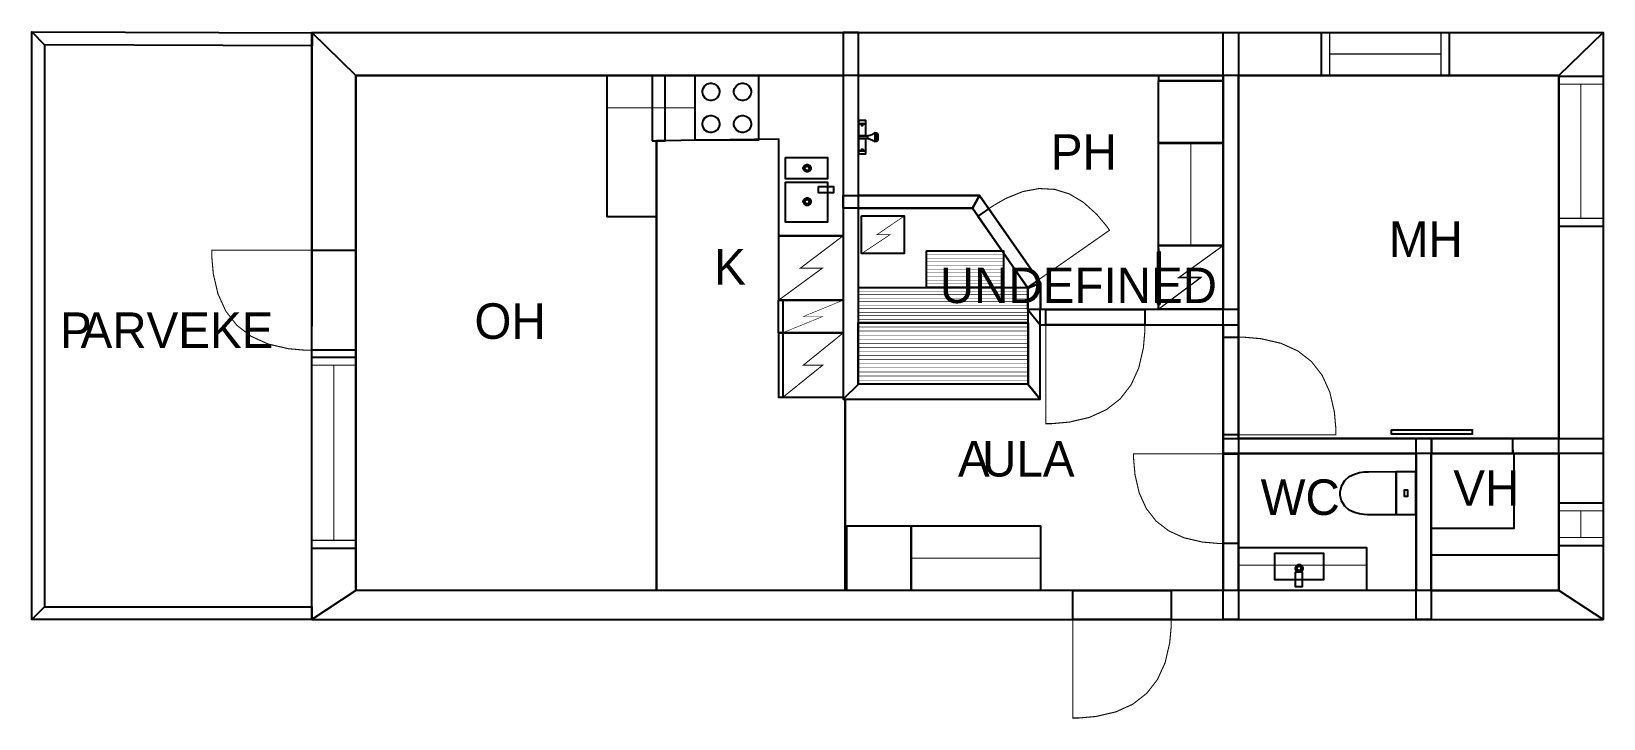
# Model space of a CAD drawing. Extents: x 0.2 to 15.5, y 0 to 6.7.
import ezdxf

# ---------------------------------------------------------------- set-up
doc = ezdxf.new("R2010")
doc.units = 0
doc.layers.get('0').update_dxf_attribs({"linetype": 'CONTINUOUS'})

msp = doc.modelspace()

# ---------------------------------------------------------------- linework, layer by layer
at = {"color": 0}
for points, const_width in [([(0.247613, 6.65636), (2.96115, 6.64426), (2.96061, 6.51926), (0.372613, 6.53082), (0.247613, 6.65636)], 0.002083), ([(0.247613, 0.966146), (0.247613, 6.65636), (0.372613, 6.53082), (0.372613, 1.09115), (0.247613, 0.966146)], 0.002083), ([(15.0268, 6.23232), (3.38363, 6.23232), (2.95925, 6.64899), (15.4539, 6.64899), (15.0268, 6.23232)], 0.002083), ([(3.38363, 6.23232), (3.38363, 1.2474), (2.95925, 0.966146), (2.95925, 6.64899), (3.38363, 6.23232)], 0.002083), ([(8.10157, 6.64899), (8.10157, 3.09825), (8.2474, 3.24408), (8.2474, 6.64899), (8.10157, 6.64899)], 0.002083), ([(11.7791, 6.64899), (11.9249, 6.64899), (11.9249, 0.966146), (11.7791, 0.966146), (11.7791, 6.64899)], 0.002083), ([(12.7305, 6.64899), (13.9639, 6.64899), (13.9639, 6.23232), (12.7305, 6.23232), (12.7305, 6.64899)], 0.010417), ([(12.7305, 6.64899), (13.9639, 6.64899), (13.9639, 6.23232), (12.7305, 6.23232), (12.7305, 6.64899)], 0.010417), ([(15.0268, 1.2474), (15.0268, 6.23232), (15.4539, 6.64899), (15.4539, 0.966146), (15.0268, 1.2474)], 0.002083), ([(2.96061, 6.51926), (0.372613, 6.53082), (0.372613, 1.09115), (2.95925, 1.09115), (2.96061, 6.51926)], 0.002083), ([(7.47651, 4.68186), (7.47651, 5.616), (6.29378, 5.6014), (6.29378, 4.86404), (5.81629, 4.86404), (5.81629, 6.23226), (8.10151, 6.23226), (8.10151, 4.68186), (7.47651, 4.68186)], 0.010417), ([(5.81629, 6.23096), (6.66629, 6.23096), (6.66629, 5.91846), (5.81629, 5.91846), (5.81629, 6.23096)], 0.010417), ([(6.66694, 6.23188), (7.28039, 6.23188), (7.28039, 5.60742), (6.66694, 5.60742), (6.66694, 6.23188)], 0.010417), ([(6.9044, 6.07471), (6.9044, 6.06663), (6.89785, 6.04232), (6.87999, 6.01579), (6.85346, 5.99794), (6.82915, 5.99138), (6.82107, 5.99138), (6.81293, 5.99138), (6.78863, 5.99794), (6.76215, 6.01579), (6.74425, 6.04232), (6.73774, 6.06663), (6.73774, 6.07471), (6.73774, 6.08285), (6.74425, 6.10721), (6.76215, 6.13368), (6.78863, 6.15153), (6.81293, 6.15804), (6.82107, 6.15804), (6.82915, 6.15804), (6.85346, 6.15153), (6.87999, 6.13368), (6.89785, 6.10721), (6.9044, 6.08285), (6.9044, 6.07471)], 0.010417), ([(7.21061, 6.07471), (7.21061, 6.06663), (7.20404, 6.04232), (7.18619, 6.01579), (7.15967, 5.99794), (7.13536, 5.99138), (7.12728, 5.99138), (7.11914, 5.99138), (7.09483, 5.99794), (7.06836, 6.01579), (7.05046, 6.04232), (7.04394, 6.06663), (7.04394, 6.07471), (7.04394, 6.08285), (7.05046, 6.10721), (7.06836, 6.13368), (7.09483, 6.15153), (7.11914, 6.15804), (7.12728, 6.15804), (7.13536, 6.15804), (7.15967, 6.15153), (7.18619, 6.13368), (7.20404, 6.10721), (7.21061, 6.08285), (7.21061, 6.07471)], 0.010417), ([(11.1532, 6.18078), (11.1532, 5.57921), (11.7782, 5.57921), (11.7782, 6.18078), (11.1532, 6.18078)], 0.010417), ([(11.154, 6.23232), (11.154, 6.18078), (11.779, 6.18078), (11.779, 6.23232), (11.154, 6.23232)], 0.005154), ([(15.0268, 6.22613), (15.4539, 6.22613), (15.4539, 4.77197), (15.0268, 4.77197), (15.0268, 6.22613)], 0.010417), ([(15.0268, 6.22613), (15.4539, 6.22613), (15.4539, 4.77197), (15.0268, 4.77197), (15.0268, 6.22613)], 0.010417), ([(6.9044, 5.76318), (6.9044, 5.7551), (6.89785, 5.73079), (6.87999, 5.70426), (6.85346, 5.68642), (6.82915, 5.67985), (6.82107, 5.67985), (6.81293, 5.67985), (6.78863, 5.68642), (6.76215, 5.70426), (6.74425, 5.73079), (6.73774, 5.7551), (6.73774, 5.76318), (6.73774, 5.77132), (6.74425, 5.79568), (6.76215, 5.82215), (6.78863, 5.84), (6.81293, 5.84651), (6.82107, 5.84651), (6.82915, 5.84651), (6.85346, 5.84), (6.87999, 5.82215), (6.89785, 5.79568), (6.9044, 5.77132), (6.9044, 5.76318)], 0.010417), ([(7.21061, 5.76318), (7.21061, 5.7551), (7.20404, 5.73079), (7.18619, 5.70426), (7.15967, 5.68642), (7.13536, 5.67985), (7.12728, 5.67985), (7.11914, 5.67985), (7.09483, 5.68642), (7.06836, 5.70426), (7.05046, 5.73079), (7.04394, 5.7551), (7.04394, 5.76318), (7.04394, 5.77132), (7.05046, 5.79568), (7.06836, 5.82215), (7.09483, 5.84), (7.11914, 5.84651), (7.12728, 5.84651), (7.13536, 5.84651), (7.15967, 5.84), (7.18619, 5.82215), (7.20404, 5.79568), (7.21061, 5.77132), (7.21061, 5.76318)], 0.010417), ([(8.25256, 5.80029), (8.25256, 5.76486), (8.31608, 5.76486), (8.31608, 5.80029), (8.25256, 5.80029)], 0.010417), ([(8.25256, 5.7659), (8.25256, 5.64925), (8.31608, 5.64925), (8.31608, 5.7659), (8.25256, 5.7659)], 0.010417), ([(8.25256, 5.62115), (8.25256, 5.64925), (8.33589, 5.64925), (8.33589, 5.64225), (8.33589, 5.62646), (8.33589, 5.62115), (8.31506, 5.62115), (8.26818, 5.62115), (8.25256, 5.62115)], 0.010417), ([(8.28483, 5.76486), (8.28358, 5.76167), (8.27974, 5.75201), (8.2786, 5.74924), (8.2786, 5.74924), (8.28, 5.74924), (8.28429, 5.74924), (8.28857, 5.74924), (8.29004, 5.74924), (8.29004, 5.74924), (8.28939, 5.75163), (8.28597, 5.76161), (8.28483, 5.76486)], 0.010417), ([(8.25256, 5.62115), (8.25256, 5.50444), (8.31608, 5.50444), (8.31608, 5.62115), (8.25256, 5.62115)], 0.010417), ([(8.25256, 5.50444), (8.25256, 5.47114), (8.31608, 5.47114), (8.31608, 5.50444), (8.25256, 5.50444)], 0.010417), ([(8.28483, 5.50444), (8.28358, 5.50771), (8.27974, 5.51736), (8.2786, 5.52007), (8.2786, 5.52007), (8.28, 5.52007), (8.28429, 5.52007), (8.28857, 5.52007), (8.29004, 5.52007), (8.29004, 5.52007), (8.28939, 5.51774), (8.28597, 5.50776), (8.28483, 5.50444)], 0.010417), ([(11.1527, 5.57736), (11.1527, 4.58632), (11.7777, 4.58632), (11.7777, 5.57736), (11.1527, 5.57736)], 0.010417), ([(11.4652, 5.57736), (11.4652, 4.58632), (11.7777, 4.58632), (11.7777, 5.57736), (11.4652, 5.57736)], 0.010417), ([(7.54389, 5.43918), (7.54389, 5.23085), (7.94933, 5.23085), (7.94933, 5.43918), (7.54389, 5.43918)], 0.010417), ([(7.75142, 5.29856), (7.74496, 5.29856), (7.72558, 5.30925), (7.71496, 5.32861), (7.71496, 5.33501), (7.71496, 5.34147), (7.72558, 5.36083), (7.74496, 5.37147), (7.75142, 5.37147), (7.75782, 5.37147), (7.77718, 5.36083), (7.78787, 5.34147), (7.78787, 5.33501), (7.78787, 5.32861), (7.77718, 5.30925), (7.75782, 5.29856), (7.75142, 5.29856)], 0.008333), ([(7.75142, 5.31418), (7.74772, 5.31418), (7.73665, 5.32032), (7.73058, 5.33138), (7.73058, 5.33501), (7.73058, 5.33871), (7.73665, 5.34978), (7.74772, 5.35585), (7.75142, 5.35585), (7.75504, 5.35585), (7.76611, 5.34978), (7.77225, 5.33871), (7.77225, 5.33501), (7.77225, 5.33138), (7.76611, 5.32032), (7.75504, 5.31418), (7.75142, 5.31418)], 0.008333), ([(7.54297, 5.1996), (7.54297, 4.81418), (7.94824, 4.81418), (7.94824, 5.1996), (7.54297, 5.1996)], 0.010417), ([(7.75142, 4.97564), (7.74496, 4.97564), (7.72558, 4.98633), (7.71496, 5.00569), (7.71496, 5.0121), (7.71496, 5.01856), (7.72558, 5.03792), (7.74496, 5.04856), (7.75142, 5.04856), (7.75782, 5.04856), (7.77718, 5.03792), (7.78787, 5.01856), (7.78787, 5.0121), (7.78787, 5.00569), (7.77718, 4.98633), (7.75782, 4.97564), (7.75142, 4.97564)], 0.008333), ([(7.75142, 4.99126), (7.74772, 4.99126), (7.73665, 4.9974), (7.73058, 5.00846), (7.73058, 5.0121), (7.73058, 5.01579), (7.73665, 5.02686), (7.74772, 5.03293), (7.75142, 5.03293), (7.75504, 5.03293), (7.76611, 5.02686), (7.77225, 5.01579), (7.77225, 5.0121), (7.77225, 5.00846), (7.76611, 4.9974), (7.75504, 4.99126), (7.75142, 4.99126)], 0.008333), ([(7.86117, 5.15793), (7.86117, 5.09543), (8.007, 5.09543), (8.007, 5.15793), (7.86117, 5.15793)], 0.010417), ([(9.35064, 4.947), (8.10157, 4.947), (8.10157, 5.072), (9.41883, 5.072), (9.35064, 4.947)], 0.002083), ([(9.88917, 4.17529), (9.35064, 4.947), (9.41883, 5.072), (10.0086, 4.22689), (9.88917, 4.17529)], 0.002083), ([(9.5095, 4.94228), (9.54981, 4.97043), (9.67822, 5.04417), (9.8405, 5.10949), (9.99631, 5.13829), (10.1456, 5.13058), (10.2884, 5.08637), (10.4247, 5.00558), (10.5545, 4.88829), (10.6497, 4.77485), (10.6779, 4.73449), (9.98981, 4.25407), (9.5095, 4.94228)], 0.010417), ([(8.27794, 4.87278), (8.69239, 4.87278), (8.69239, 4.50819), (8.27794, 4.50819), (8.27794, 4.87278)], 0.006907), ([(9.88519, 4.18104), (9.40489, 4.86925), (9.5095, 4.94228), (9.98981, 4.25396), (9.88519, 4.18104)], 0.010417), ([(9.88519, 4.18104), (9.40489, 4.86925), (9.5095, 4.94228), (9.98981, 4.25396), (9.88519, 4.18104)], 0.010417), ([(7.47651, 4.68186), (7.47651, 4.05686), (8.10151, 4.05686), (8.10151, 4.68186), (7.47651, 4.68186)], 0.010417), ([(11.1522, 4.58632), (11.1522, 3.97136), (11.7772, 3.97136), (11.7772, 4.58632), (11.1522, 4.58632)], 0.010249), ([(11.1522, 4.58632), (11.1522, 3.97136), (11.7772, 3.97136), (11.7772, 4.58632), (11.1522, 4.58632)], 0.010249), ([(2.95925, 3.57281), (2.9024, 3.57281), (2.73199, 3.588), (2.535, 3.63346), (2.36833, 3.70921), (2.23199, 3.81526), (2.12592, 3.95161), (2.05018, 4.11828), (2.00472, 4.31526), (1.98958, 4.48568), (1.98958, 4.54249), (2.95925, 4.54249), (2.95925, 3.57281)], 0.010417), ([(2.95925, 4.54249), (3.38363, 4.54249), (3.38363, 3.57281), (2.95925, 3.57281), (2.95925, 4.54249)], 0.010417), ([(2.95925, 4.54249), (3.38363, 4.54249), (3.38363, 3.57281), (2.95925, 3.57281), (2.95925, 4.54249)], 0.010417), ([(8.90847, 4.53575), (9.65056, 4.53575), (9.65056, 4.17985), (8.90847, 4.17985), (8.90847, 4.53575)], 0.010417), ([(11.147, 4.52686), (11.147, 4.02056), (11.1647, 4.02056), (11.1647, 4.52686), (11.147, 4.52686)], 0.010249), ([(8.24735, 4.17904), (9.88906, 4.17904), (9.88906, 3.83903), (8.24735, 3.83903), (8.24735, 4.17904)], 0.010417), ([(9.88917, 3.96625), (9.88917, 4.17529), (10.0086, 4.22689), (10.0086, 3.96625), (9.88917, 3.96625)], 0.002083), ([(7.47521, 4.05686), (7.47521, 3.74149), (8.10021, 3.74149), (8.10021, 4.05686), (7.47521, 4.05686)], 0.005256), ([(7.47521, 4.05686), (7.47521, 3.74149), (7.51688, 3.74149), (7.51688, 4.05686), (7.47521, 4.05686)], 0.005256), ([(10.0072, 3.82042), (11.9249, 3.82042), (11.9249, 3.96625), (9.88917, 3.96625), (10.0072, 3.82042)], 0.002083), ([(10.0072, 3.09825), (10.0072, 3.96625), (9.88917, 3.96625), (9.88917, 3.24408), (10.0072, 3.09825)], 0.002083), ([(10.0628, 3.96625), (11.0207, 3.96625), (11.0207, 3.82042), (10.0628, 3.82042), (10.0628, 3.96625)], 0.010417), ([(10.0628, 3.96625), (11.0207, 3.96625), (11.0207, 3.82042), (10.0628, 3.82042), (10.0628, 3.96625)], 0.010417), ([(8.24636, 3.83822), (9.88921, 3.83822), (9.88921, 3.24403), (8.24636, 3.24403), (8.24636, 3.83822)], 0.010417), ([(11.0207, 3.82042), (11.0207, 3.76432), (11.0058, 3.59592), (10.9608, 3.40136), (10.886, 3.23671), (10.7813, 3.102), (10.6465, 2.99724), (10.4819, 2.92242), (10.2873, 2.8775), (10.1189, 2.86253), (10.0628, 2.86253), (10.0628, 3.82042), (11.0207, 3.82042)], 0.010417), ([(7.47651, 3.74149), (7.47651, 3.11649), (8.10151, 3.11649), (8.10151, 3.74149), (7.47651, 3.74149)], 0.010417), ([(7.47651, 3.74149), (7.47651, 3.11649), (7.51818, 3.11649), (7.51818, 3.74149), (7.47651, 3.74149)], 0.010417), ([(11.7791, 3.69928), (11.9249, 3.69928), (11.9249, 2.75543), (11.7791, 2.75543), (11.7791, 3.69928)], 0.010417), ([(11.7791, 3.69928), (11.9249, 3.69928), (11.9249, 2.75543), (11.7791, 2.75543), (11.7791, 3.69928)], 0.010417), ([(11.9249, 3.69928), (11.9802, 3.69928), (12.1461, 3.68457), (12.3378, 3.64031), (12.5001, 3.56657), (12.6328, 3.46332), (12.736, 3.33062), (12.8097, 3.1684), (12.854, 2.97667), (12.8688, 2.81076), (12.8688, 2.75543), (11.9249, 2.75543), (11.9249, 3.69928)], 0.010417), ([(2.95925, 3.50711), (3.38363, 3.50711), (3.38363, 1.65543), (2.95925, 1.65543), (2.95925, 3.50711)], 0.010417), ([(2.95925, 3.50711), (3.38363, 3.50711), (3.38363, 1.65543), (2.95925, 1.65543), (2.95925, 3.50711)], 0.010417), ([(8.10157, 3.09825), (10.0072, 3.09825), (9.88917, 3.24408), (8.2474, 3.24408), (8.10157, 3.09825)], 0.002083), ([(13.4084, 2.80231), (14.189, 2.80231), (14.189, 2.76064), (13.4084, 2.76064), (13.4084, 2.80231)], 0.010417), ([(11.7791, 2.71897), (15.4539, 2.71897), (15.4539, 2.57314), (11.7791, 2.57314), (11.7791, 2.71897)], 0.002083), ([(13.6458, 2.71897), (13.7917, 2.71897), (13.7917, 0.966146), (13.6458, 0.966146), (13.6458, 2.71897)], 0.002083), ([(14.5903, 2.57314), (14.5903, 1.84799), (13.7917, 1.84799), (13.7917, 1.24777), (15.0268, 1.2475), (15.0268, 2.57314), (14.5907, 2.56999), (14.5903, 2.57314)], 0.010417), ([(13.7987, 2.71897), (14.5792, 2.71897), (14.5792, 2.57314), (13.7987, 2.57314), (13.7987, 2.71897)], 0.010417), ([(11.7791, 1.70335), (11.7282, 1.70335), (11.5757, 1.7169), (11.3994, 1.7576), (11.2503, 1.82542), (11.1283, 1.92031), (11.0334, 2.04232), (10.9656, 2.19146), (10.9249, 2.36768), (10.9113, 2.52018), (10.9113, 2.57101), (11.7791, 2.57101), (11.7791, 1.70335)], 0.010417), ([(11.7791, 2.57101), (11.9249, 2.57101), (11.9249, 1.70335), (11.7791, 1.70335), (11.7791, 2.57101)], 0.010417), ([(11.7791, 2.57101), (11.9249, 2.57101), (11.9249, 1.70335), (11.7791, 1.70335), (11.7791, 2.57101)], 0.010417), ([(13.1851, 1.98161), (13.1851, 1.98161), (13.1733, 1.98156), (13.1423, 1.98318), (13.0985, 1.98931), (13.0483, 2.00271), (12.998, 2.02626), (12.9542, 2.06272), (12.9232, 2.1149), (12.9115, 2.16797), (12.9115, 2.1856), (12.9115, 2.20394), (12.9232, 2.25879), (12.9542, 2.31282), (12.998, 2.35064), (13.0483, 2.37511), (13.0985, 2.38911), (13.1423, 2.39551), (13.1733, 2.39725), (13.1851, 2.39714), (13.1851, 2.39714), (13.4534, 2.39817), (13.4534, 1.98161), (13.1851, 1.98161)], 0.010417), ([(13.4534, 2.39817), (13.4534, 1.98161), (13.6407, 1.98161), (13.6407, 2.39817), (13.4534, 2.39817)], 0.010417), ([(13.5313, 2.22299), (13.5313, 2.15674), (13.5628, 2.15674), (13.5628, 2.22299), (13.5313, 2.22299)], 0.010417), ([(15.0268, 2.097), (15.4539, 2.097), (15.4539, 1.68158), (15.0268, 1.68158), (15.0268, 2.097)], 0.010417), ([(15.0268, 2.097), (15.4539, 2.097), (15.4539, 1.68158), (15.0268, 1.68158), (15.0268, 2.097)], 0.010417), ([(8.13456, 1.87326), (8.75956, 1.87326), (8.75956, 1.24826), (8.13456, 1.24826), (8.13456, 1.87326)], 0.010417), ([(8.75956, 1.87326), (10.0096, 1.87326), (10.0096, 1.24826), (8.75956, 1.24826), (8.75956, 1.87326)], 0.010417), ([(11.9249, 1.66314), (13.1636, 1.66314), (13.1636, 1.24908), (11.9249, 1.24908), (11.9249, 1.66314)], 0.010417), ([(12.2788, 1.61057), (12.7477, 1.61057), (12.7477, 1.35075), (12.2788, 1.35075), (12.2788, 1.61057)], 0.010417), ([(11.9249, 1.49246), (13.1638, 1.49246), (13.1638, 1.24777), (11.9249, 1.24777), (11.9249, 1.49246)], 0.010417), ([(12.4768, 1.46213), (12.4768, 1.46858), (12.4874, 1.48796), (12.5068, 1.49858), (12.5132, 1.49858), (12.5196, 1.49858), (12.539, 1.48796), (12.5497, 1.46858), (12.5497, 1.46213), (12.5497, 1.45574), (12.539, 1.43636), (12.5196, 1.42567), (12.5132, 1.42567), (12.5068, 1.42567), (12.4874, 1.43636), (12.4768, 1.45574), (12.4768, 1.46213)], 0.008333), ([(12.4788, 1.42854), (12.5413, 1.42854), (12.5413, 1.28272), (12.4788, 1.28272), (12.4788, 1.42854)], 0.010417), ([(12.4924, 1.46213), (12.4924, 1.46582), (12.4985, 1.47689), (12.5096, 1.48296), (12.5132, 1.48296), (12.5169, 1.48296), (12.5279, 1.47689), (12.5341, 1.46582), (12.5341, 1.46213), (12.5341, 1.4585), (12.5279, 1.44743), (12.5169, 1.44129), (12.5132, 1.44129), (12.5096, 1.44129), (12.4985, 1.44743), (12.4924, 1.4585), (12.4924, 1.46213)], 0.008333), ([(2.95925, 0.966146), (15.4539, 0.966146), (15.0268, 1.2474), (3.38363, 1.2474), (2.95925, 0.966146)], 0.002083), ([(10.3231, 1.2474), (11.2759, 1.2474), (11.2759, 0.966146), (10.3231, 0.966146), (10.3231, 1.2474)], 0.010417), ([(10.3231, 1.2474), (11.2759, 1.2474), (11.2759, 0.966146), (10.3231, 0.966146), (10.3231, 1.2474)], 0.010417), ([(2.95925, 0.966146), (0.247613, 0.966146), (0.372613, 1.09115), (2.95925, 1.09115), (2.95925, 0.966146)], 0.002083), ([(11.2759, 0.966146), (11.2759, 0.910319), (11.261, 0.742839), (11.2164, 0.549317), (11.1419, 0.385579), (11.0377, 0.251574), (10.9037, 0.147353), (10.74, 0.072917), (10.5464, 0.028266), (10.379, 0.013346), (10.3231, 0.013346), (10.3231, 0.966146), (11.2759, 0.966146)], 0.010417)]:
    msp.add_lwpolyline(points, close=True, dxfattribs=dict(at, const_width=const_width))
at = {"color": 7}
for points in [[(0.247613, 0.966146), (0.247613, 6.65636), (0.372613, 6.53082), (0.372613, 1.09115), (0.247613, 0.966146)], [(0.247613, 6.65636), (2.96115, 6.64426), (2.96061, 6.51926), (0.372613, 6.53082), (0.247613, 6.65636)], [(12.7305, 6.64899), (13.9639, 6.64899), (13.9639, 6.23232), (12.7305, 6.23232), (12.7305, 6.64899)], [(12.7305, 6.64899), (13.9639, 6.64899), (13.9639, 6.23232), (12.7305, 6.23232), (12.7305, 6.64899)], [(2.96061, 6.51926), (0.372613, 6.53082), (0.372613, 1.09115), (2.95925, 1.09115), (2.96061, 6.51926)], [(6.25206, 5.60146), (6.29383, 5.60146), (6.29383, 1.2474), (3.38363, 1.2474), (3.38363, 6.23232), (6.25206, 6.23232), (6.25206, 5.60146)], [(7.47651, 4.68186), (7.47651, 5.616), (6.29378, 5.6014), (6.29378, 4.86404), (5.81629, 4.86404), (5.81629, 6.23226), (8.10151, 6.23226), (8.10151, 4.68186), (7.47651, 4.68186)], [(8.10157, 3.09825), (8.11865, 3.09825), (8.11865, 1.2474), (6.29383, 1.2474), (6.29383, 5.60146), (6.37706, 5.60146), (6.37706, 6.23232), (8.10157, 6.23232), (8.10157, 3.09825)], [(6.66694, 6.23188), (7.28039, 6.23188), (7.28039, 5.60742), (6.66694, 5.60742), (6.66694, 6.23188)], [(6.9044, 6.07471), (6.9044, 6.06663), (6.89785, 6.04232), (6.87999, 6.01579), (6.85346, 5.99794), (6.82915, 5.99138), (6.82107, 5.99138), (6.81293, 5.99138), (6.78863, 5.99794), (6.76215, 6.01579), (6.74425, 6.04232), (6.73774, 6.06663), (6.73774, 6.07471), (6.73774, 6.08285), (6.74425, 6.10721), (6.76215, 6.13368), (6.78863, 6.15153), (6.81293, 6.15804), (6.82107, 6.15804), (6.82915, 6.15804), (6.85346, 6.15153), (6.87999, 6.13368), (6.89785, 6.10721), (6.9044, 6.08285), (6.9044, 6.07471)], [(7.21061, 6.07471), (7.21061, 6.06663), (7.20404, 6.04232), (7.18619, 6.01579), (7.15967, 5.99794), (7.13536, 5.99138), (7.12728, 5.99138), (7.11914, 5.99138), (7.09483, 5.99794), (7.06836, 6.01579), (7.05046, 6.04232), (7.04394, 6.06663), (7.04394, 6.07471), (7.04394, 6.08285), (7.05046, 6.10721), (7.06836, 6.13368), (7.09483, 6.15153), (7.11914, 6.15804), (7.12728, 6.15804), (7.13536, 6.15804), (7.15967, 6.15153), (7.18619, 6.13368), (7.20404, 6.10721), (7.21061, 6.08285), (7.21061, 6.07471)], [(11.7791, 3.96625), (10.0086, 3.96625), (10.0086, 4.22689), (9.41883, 5.072), (8.2474, 5.072), (8.2474, 6.23232), (11.7791, 6.23232), (11.7791, 3.96625)], [(11.1532, 6.18078), (11.7782, 6.18078), (11.7782, 5.57921), (11.1532, 5.57921), (11.1532, 6.18078)], [(11.154, 6.23232), (11.779, 6.23232), (11.779, 6.18078), (11.154, 6.18078), (11.154, 6.23232)], [(11.9249, 6.23232), (15.0268, 6.23232), (15.0268, 2.71897), (11.9249, 2.71897), (11.9249, 6.23232)], [(15.0268, 6.22613), (15.4539, 6.22613), (15.4539, 4.77197), (15.0268, 4.77197), (15.0268, 6.22613)], [(15.0268, 6.22613), (15.4539, 6.22613), (15.4539, 4.77197), (15.0268, 4.77197), (15.0268, 6.22613)], [(6.9044, 5.76318), (6.9044, 5.7551), (6.89785, 5.73079), (6.87999, 5.70426), (6.85346, 5.68642), (6.82915, 5.67985), (6.82107, 5.67985), (6.81293, 5.67985), (6.78863, 5.68642), (6.76215, 5.70426), (6.74425, 5.73079), (6.73774, 5.7551), (6.73774, 5.76318), (6.73774, 5.77132), (6.74425, 5.79568), (6.76215, 5.82215), (6.78863, 5.84), (6.81293, 5.84651), (6.82107, 5.84651), (6.82915, 5.84651), (6.85346, 5.84), (6.87999, 5.82215), (6.89785, 5.79568), (6.9044, 5.77132), (6.9044, 5.76318)], [(7.21061, 5.76318), (7.21061, 5.7551), (7.20404, 5.73079), (7.18619, 5.70426), (7.15967, 5.68642), (7.13536, 5.67985), (7.12728, 5.67985), (7.11914, 5.67985), (7.09483, 5.68642), (7.06836, 5.70426), (7.05046, 5.73079), (7.04394, 5.7551), (7.04394, 5.76318), (7.04394, 5.77132), (7.05046, 5.79568), (7.06836, 5.82215), (7.09483, 5.84), (7.11914, 5.84651), (7.12728, 5.84651), (7.13536, 5.84651), (7.15967, 5.84), (7.18619, 5.82215), (7.20404, 5.79568), (7.21061, 5.77132), (7.21061, 5.76318)], [(8.25256, 5.80029), (8.31608, 5.80029), (8.31608, 5.76486), (8.25256, 5.76486), (8.25256, 5.80029)], [(8.25256, 5.7659), (8.31608, 5.7659), (8.31608, 5.64925), (8.25256, 5.64925), (8.25256, 5.7659)], [(8.25256, 5.62115), (8.25256, 5.64925), (8.33589, 5.64925), (8.33589, 5.64225), (8.33589, 5.62646), (8.33589, 5.62115), (8.31506, 5.62115), (8.26818, 5.62115), (8.25256, 5.62115)], [(8.28483, 5.76486), (8.28358, 5.76167), (8.27974, 5.75201), (8.2786, 5.74924), (8.2786, 5.74924), (8.28, 5.74924), (8.28429, 5.74924), (8.28857, 5.74924), (8.29004, 5.74924), (8.29004, 5.74924), (8.28939, 5.75163), (8.28597, 5.76161), (8.28483, 5.76486)], [(8.33589, 5.62115), (8.34218, 5.62115), (8.36111, 5.61751), (8.38351, 5.60758), (8.38797, 5.60444), (8.38949, 5.6034), (8.40414, 5.59326), (8.40571, 5.59299), (8.40853, 5.5925), (8.42507, 5.59668), (8.43793, 5.61333), (8.43901, 5.61903), (8.43924, 5.62033), (8.44006, 5.63189), (8.44006, 5.63569), (8.44006, 5.63465), (8.44006, 5.63883), (8.43924, 5.65001), (8.43901, 5.65132), (8.43793, 5.65707), (8.42507, 5.67378), (8.40853, 5.6779), (8.40571, 5.67736), (8.40414, 5.67714), (8.38949, 5.66699), (8.38797, 5.6659), (8.38351, 5.66282), (8.36111, 5.65294), (8.34218, 5.64925), (8.33589, 5.64925)], [(8.40674, 5.59299), (8.40722, 5.59326), (8.41738, 5.60514), (8.42654, 5.6289), (8.42654, 5.63678), (8.42626, 5.64301), (8.41699, 5.66569), (8.40722, 5.67686), (8.40674, 5.67736)], [(8.25256, 5.62115), (8.31608, 5.62115), (8.31608, 5.50444), (8.25256, 5.50444), (8.25256, 5.62115)], [(8.25256, 5.50444), (8.31608, 5.50444), (8.31608, 5.47114), (8.25256, 5.47114), (8.25256, 5.50444)], [(8.28483, 5.50444), (8.28358, 5.50771), (8.27974, 5.51736), (8.2786, 5.52007), (8.2786, 5.52007), (8.28, 5.52007), (8.28429, 5.52007), (8.28857, 5.52007), (8.29004, 5.52007), (8.29004, 5.52007), (8.28939, 5.51774), (8.28597, 5.50776), (8.28483, 5.50444)], [(11.1527, 5.57736), (11.7777, 5.57736), (11.7777, 4.58632), (11.1527, 4.58632), (11.1527, 5.57736)], [(7.54389, 5.43918), (7.94933, 5.43918), (7.94933, 5.23085), (7.54389, 5.23085), (7.54389, 5.43918)], [(7.75142, 5.29856), (7.74496, 5.29856), (7.72558, 5.30925), (7.71496, 5.32861), (7.71496, 5.33501), (7.71496, 5.34147), (7.72558, 5.36083), (7.74496, 5.37147), (7.75142, 5.37147), (7.75782, 5.37147), (7.77718, 5.36083), (7.78787, 5.34147), (7.78787, 5.33501), (7.78787, 5.32861), (7.77718, 5.30925), (7.75782, 5.29856), (7.75142, 5.29856)], [(7.75142, 5.31418), (7.74772, 5.31418), (7.73665, 5.32032), (7.73058, 5.33138), (7.73058, 5.33501), (7.73058, 5.33871), (7.73665, 5.34978), (7.74772, 5.35585), (7.75142, 5.35585), (7.75504, 5.35585), (7.76611, 5.34978), (7.77225, 5.33871), (7.77225, 5.33501), (7.77225, 5.33138), (7.76611, 5.32032), (7.75504, 5.31418), (7.75142, 5.31418)], [(7.54297, 5.1996), (7.94824, 5.1996), (7.94824, 4.81418), (7.54297, 4.81418), (7.54297, 5.1996)], [(7.75142, 4.97564), (7.74496, 4.97564), (7.72558, 4.98633), (7.71496, 5.00569), (7.71496, 5.0121), (7.71496, 5.01856), (7.72558, 5.03792), (7.74496, 5.04856), (7.75142, 5.04856), (7.75782, 5.04856), (7.77718, 5.03792), (7.78787, 5.01856), (7.78787, 5.0121), (7.78787, 5.00569), (7.77718, 4.98633), (7.75782, 4.97564), (7.75142, 4.97564)], [(7.75142, 4.99126), (7.74772, 4.99126), (7.73665, 4.9974), (7.73058, 5.00846), (7.73058, 5.0121), (7.73058, 5.01579), (7.73665, 5.02686), (7.74772, 5.03293), (7.75142, 5.03293), (7.75504, 5.03293), (7.76611, 5.02686), (7.77225, 5.01579), (7.77225, 5.0121), (7.77225, 5.00846), (7.76611, 4.9974), (7.75504, 4.99126), (7.75142, 4.99126)], [(7.86117, 5.15793), (8.007, 5.15793), (8.007, 5.09543), (7.86117, 5.09543), (7.86117, 5.15793)], [(9.88917, 4.17529), (9.88917, 3.24408), (8.2474, 3.24408), (8.2474, 4.947), (9.35064, 4.947), (9.88917, 4.17529)], [(8.27794, 4.87278), (8.69239, 4.87278), (8.69239, 4.50819), (8.27794, 4.50819), (8.27794, 4.87278)], [(9.88519, 4.18104), (9.40489, 4.86925), (9.5095, 4.94228), (9.98981, 4.25396), (9.88519, 4.18104)], [(9.88519, 4.18104), (9.40489, 4.86925), (9.5095, 4.94228), (9.98981, 4.25396), (9.88519, 4.18104)], [(7.47651, 4.68186), (8.10151, 4.68186), (8.10151, 4.05686), (7.47651, 4.05686), (7.47651, 4.68186)], [(11.1522, 4.58632), (11.7772, 4.58632), (11.7772, 3.97136), (11.1522, 3.97136), (11.1522, 4.58632)], [(11.1522, 4.58632), (11.7772, 4.58632), (11.7772, 3.97136), (11.1522, 3.97136), (11.1522, 4.58632)], [(2.95925, 4.54249), (3.38363, 4.54249), (3.38363, 3.57281), (2.95925, 3.57281), (2.95925, 4.54249)], [(2.95925, 4.54249), (3.38363, 4.54249), (3.38363, 3.57281), (2.95925, 3.57281), (2.95925, 4.54249)], [(8.90847, 4.53575), (9.65056, 4.53575), (9.65056, 4.17985), (8.90847, 4.17985), (8.90847, 4.53575)], [(11.147, 4.52686), (11.1647, 4.52686), (11.1647, 4.02056), (11.147, 4.02056), (11.147, 4.52686)], [(8.24735, 4.17904), (9.88906, 4.17904), (9.88906, 3.83903), (8.24735, 3.83903), (8.24735, 4.17904)], [(7.47521, 4.05686), (8.10021, 4.05686), (8.10021, 3.74149), (7.47521, 3.74149), (7.47521, 4.05686)], [(7.47521, 4.05686), (7.51688, 4.05686), (7.51688, 3.74149), (7.47521, 3.74149), (7.47521, 4.05686)], [(10.0628, 3.96625), (11.0207, 3.96625), (11.0207, 3.82042), (10.0628, 3.82042), (10.0628, 3.96625)], [(10.0628, 3.96625), (11.0207, 3.96625), (11.0207, 3.82042), (10.0628, 3.82042), (10.0628, 3.96625)], [(11.7791, 1.2474), (8.11865, 1.2474), (8.11865, 3.09825), (10.0072, 3.09825), (10.0072, 3.82042), (11.7791, 3.82042), (11.7791, 1.2474)], [(8.24636, 3.83822), (9.88921, 3.83822), (9.88921, 3.24403), (8.24636, 3.24403), (8.24636, 3.83822)], [(7.47651, 3.74149), (8.10151, 3.74149), (8.10151, 3.11649), (7.47651, 3.11649), (7.47651, 3.74149)], [(7.47651, 3.74149), (7.51818, 3.74149), (7.51818, 3.11649), (7.47651, 3.11649), (7.47651, 3.74149)], [(11.7791, 3.69928), (11.9249, 3.69928), (11.9249, 2.75543), (11.7791, 2.75543), (11.7791, 3.69928)], [(11.7791, 3.69928), (11.9249, 3.69928), (11.9249, 2.75543), (11.7791, 2.75543), (11.7791, 3.69928)], [(2.95925, 3.50711), (3.38363, 3.50711), (3.38363, 1.65543), (2.95925, 1.65543), (2.95925, 3.50711)], [(2.95925, 3.50711), (3.38363, 3.50711), (3.38363, 1.65543), (2.95925, 1.65543), (2.95925, 3.50711)], [(13.4084, 2.80231), (14.189, 2.80231), (14.189, 2.76064), (13.4084, 2.76064), (13.4084, 2.80231)], [(13.7987, 2.71897), (14.5792, 2.71897), (14.5792, 2.57314), (13.7987, 2.57314), (13.7987, 2.71897)], [(13.7987, 2.71897), (14.5792, 2.71897), (14.5792, 2.57314), (13.7987, 2.57314), (13.7987, 2.71897)], [(11.7791, 2.57101), (11.9249, 2.57101), (11.9249, 1.70335), (11.7791, 1.70335), (11.7791, 2.57101)], [(11.7791, 2.57101), (11.9249, 2.57101), (11.9249, 1.70335), (11.7791, 1.70335), (11.7791, 2.57101)], [(11.9249, 2.57314), (13.6458, 2.57314), (13.6458, 1.2474), (11.9249, 1.2474), (11.9249, 2.57314)], [(13.7917, 2.57314), (15.0268, 2.57314), (15.0268, 1.2474), (13.7917, 1.2474), (13.7917, 2.57314)], [(14.5903, 2.57314), (14.5903, 1.84799), (13.7917, 1.84799), (13.7917, 1.24777), (15.0268, 1.2475), (15.0268, 2.57314), (14.5907, 2.56999), (14.5903, 2.57314)], [(13.1851, 1.98161), (13.1851, 1.98161), (13.1733, 1.98156), (13.1423, 1.98318), (13.0985, 1.98931), (13.0483, 2.00271), (12.998, 2.02626), (12.9542, 2.06272), (12.9232, 2.1149), (12.9115, 2.16797), (12.9115, 2.1856), (12.9115, 2.20394), (12.9232, 2.25879), (12.9542, 2.31282), (12.998, 2.35064), (13.0483, 2.37511), (13.0985, 2.38911), (13.1423, 2.39551), (13.1733, 2.39725), (13.1851, 2.39714), (13.1851, 2.39714), (13.4534, 2.39817), (13.4534, 1.98161), (13.1851, 1.98161)], [(13.4534, 2.39817), (13.6407, 2.39817), (13.6407, 1.98161), (13.4534, 1.98161), (13.4534, 2.39817)], [(13.5313, 2.22299), (13.5628, 2.22299), (13.5628, 2.15674), (13.5313, 2.15674), (13.5313, 2.22299)], [(15.0268, 2.097), (15.4539, 2.097), (15.4539, 1.68158), (15.0268, 1.68158), (15.0268, 2.097)], [(15.0268, 2.097), (15.4539, 2.097), (15.4539, 1.68158), (15.0268, 1.68158), (15.0268, 2.097)], [(8.13456, 1.87326), (8.75956, 1.87326), (8.75956, 1.24826), (8.13456, 1.24826), (8.13456, 1.87326)], [(8.75956, 1.87326), (10.0096, 1.87326), (10.0096, 1.24826), (8.75956, 1.24826), (8.75956, 1.87326)], [(11.9249, 1.66314), (13.1636, 1.66314), (13.1636, 1.24908), (11.9249, 1.24908), (11.9249, 1.66314)], [(12.2788, 1.61057), (12.7477, 1.61057), (12.7477, 1.35075), (12.2788, 1.35075), (12.2788, 1.61057)], [(12.4768, 1.46213), (12.4768, 1.46858), (12.4874, 1.48796), (12.5068, 1.49858), (12.5132, 1.49858), (12.5196, 1.49858), (12.539, 1.48796), (12.5497, 1.46858), (12.5497, 1.46213), (12.5497, 1.45574), (12.539, 1.43636), (12.5196, 1.42567), (12.5132, 1.42567), (12.5068, 1.42567), (12.4874, 1.43636), (12.4768, 1.45574), (12.4768, 1.46213)], [(12.4788, 1.42854), (12.5413, 1.42854), (12.5413, 1.28272), (12.4788, 1.28272), (12.4788, 1.42854)], [(12.4924, 1.46213), (12.4924, 1.46582), (12.4985, 1.47689), (12.5096, 1.48296), (12.5132, 1.48296), (12.5169, 1.48296), (12.5279, 1.47689), (12.5341, 1.46582), (12.5341, 1.46213), (12.5341, 1.4585), (12.5279, 1.44743), (12.5169, 1.44129), (12.5132, 1.44129), (12.5096, 1.44129), (12.4985, 1.44743), (12.4924, 1.4585), (12.4924, 1.46213)], [(10.3231, 1.2474), (11.2759, 1.2474), (11.2759, 0.966146), (10.3231, 0.966146), (10.3231, 1.2474)], [(10.3231, 1.2474), (11.2759, 1.2474), (11.2759, 0.966146), (10.3231, 0.966146), (10.3231, 1.2474)], [(2.95925, 0.966146), (0.247613, 0.966146), (0.372613, 1.09115), (2.95925, 1.09115), (2.95925, 0.966146)]]:
    msp.add_lwpolyline(points, close=True, dxfattribs=at)
at = {"color": 0}
for points in [[(15.0268, 6.23232), (3.38363, 6.23232), (2.95925, 6.64899), (15.4539, 6.64899), (15.0268, 6.23232)], [(3.38363, 6.23232), (3.38363, 1.2474), (2.95925, 0.966146), (2.95925, 6.64899), (3.38363, 6.23232)], [(8.10157, 6.64899), (8.10157, 3.09825), (8.2474, 3.24408), (8.2474, 6.64899), (8.10157, 6.64899)], [(11.7791, 6.64899), (11.9249, 6.64899), (11.9249, 0.966146), (11.7791, 0.966146), (11.7791, 6.64899)], [(15.0268, 1.2474), (15.0268, 6.23232), (15.4539, 6.64899), (15.4539, 0.966146), (15.0268, 1.2474)], [(9.35064, 4.947), (8.10157, 4.947), (8.10157, 5.072), (9.41883, 5.072), (9.35064, 4.947)], [(9.88917, 4.17529), (9.35064, 4.947), (9.41883, 5.072), (10.0086, 4.22689), (9.88917, 4.17529)], [(9.88917, 3.96625), (9.88917, 4.17529), (10.0086, 4.22689), (10.0086, 3.96625), (9.88917, 3.96625)], [(10.0072, 3.09825), (10.0072, 3.96625), (9.88917, 3.96625), (9.88917, 3.24408), (10.0072, 3.09825)], [(10.0072, 3.82042), (11.9249, 3.82042), (11.9249, 3.96625), (9.88917, 3.96625), (10.0072, 3.82042)], [(8.10157, 3.09825), (10.0072, 3.09825), (9.88917, 3.24408), (8.2474, 3.24408), (8.10157, 3.09825)], [(11.7791, 2.71897), (15.4539, 2.71897), (15.4539, 2.57314), (11.7791, 2.57314), (11.7791, 2.71897)], [(13.6458, 2.71897), (13.7917, 2.71897), (13.7917, 0.966146), (13.6458, 0.966146), (13.6458, 2.71897)], [(2.95925, 0.966146), (15.4539, 0.966146), (15.0268, 1.2474), (3.38363, 1.2474), (2.95925, 0.966146)]]:
    msp.add_lwpolyline(points, close=True, dxfattribs=at)
for points, const_width in [([(12.8087, 6.23232), (12.8087, 6.64899)], 0.010417), ([(13.8857, 6.23232), (13.8857, 6.64899)], 0.010417), ([(13.8857, 6.44065), (12.8087, 6.44065)], 0.010417), ([(15.0268, 6.148), (15.4539, 6.148)], 0.010417), ([(15.2404, 4.8501), (15.2404, 6.148)], 0.010417), ([(8.33589, 5.62115), (8.34218, 5.62115), (8.36111, 5.61751), (8.38351, 5.60758), (8.38797, 5.60444), (8.38949, 5.6034), (8.40414, 5.59326), (8.40571, 5.59299), (8.40853, 5.5925), (8.42507, 5.59668), (8.43793, 5.61333), (8.43901, 5.61903), (8.43924, 5.62033), (8.44006, 5.63189), (8.44006, 5.63569), (8.44006, 5.63465), (8.44006, 5.63883), (8.43924, 5.65001), (8.43901, 5.65132), (8.43793, 5.65707), (8.42507, 5.67378), (8.40853, 5.6779), (8.40571, 5.67736), (8.40414, 5.67714), (8.38949, 5.66699), (8.38797, 5.6659), (8.38351, 5.66282), (8.36111, 5.65294), (8.34218, 5.64925), (8.33589, 5.64925)], 0.010417), ([(8.40674, 5.59299), (8.40722, 5.59326), (8.41738, 5.60514), (8.42654, 5.6289), (8.42654, 5.63678), (8.42626, 5.64301), (8.41699, 5.66569), (8.40722, 5.67686), (8.40674, 5.67736)], 0.010417), ([(8.27794, 4.50819), (8.55214, 4.69049), (8.42578, 4.69049), (8.69239, 4.87278)], 0.006907), ([(15.0268, 4.8501), (15.4539, 4.8501)], 0.010417), ([(8.10151, 4.68186), (7.68696, 4.36828), (7.89942, 4.36828), (7.47651, 4.05789)], 0.010417), ([(11.772, 4.58122), (11.3467, 4.27371), (11.5599, 4.27371), (11.1481, 3.96625)], 0.010249), ([(11.7772, 4.58632), (11.3502, 4.27886), (11.5605, 4.27886), (11.1522, 3.97136)], 0.010249), ([(11.1585, 4.55865), (11.1585, 3.99903)], 0.010249), ([(8.10021, 4.05686), (7.71376, 3.89914), (7.90126, 3.89914), (7.51378, 3.74149)], 0.005256), ([(8.10151, 3.74149), (7.71506, 3.42899), (7.90256, 3.42899), (7.51508, 3.11649)], 0.010417), ([(3.38363, 3.42899), (2.95925, 3.42899)], 0.010417), ([(3.17144, 3.42899), (3.17144, 1.73356)], 0.010417), ([(15.0268, 2.01887), (15.4539, 2.01887)], 0.010417), ([(15.2404, 1.75971), (15.2404, 2.01887)], 0.010417), ([(3.38363, 1.73356), (2.95925, 1.73356)], 0.010417), ([(15.0268, 1.75971), (15.4539, 1.75971)], 0.010417), ([(15.0269, 1.59033), (13.7888, 1.59033)], 0.01875)]:
    msp.add_lwpolyline(points, dxfattribs=dict(at, const_width=const_width))
at = {"color": 7}
for points, const_width in [([(6.25206, 5.60146), (6.29383, 5.60146), (6.29383, 1.2474), (3.38363, 1.2474), (3.38363, 6.23232), (6.25206, 6.23232), (6.25206, 5.60146)], 0.002083), ([(8.10157, 3.09825), (8.11865, 3.09825), (8.11865, 1.2474), (6.29383, 1.2474), (6.29383, 5.60146), (6.37706, 5.60146), (6.37706, 6.23232), (8.10157, 6.23232), (8.10157, 3.09825)], 0.002083), ([(11.7791, 3.96625), (10.0086, 3.96625), (10.0086, 4.22689), (9.41883, 5.072), (8.2474, 5.072), (8.2474, 6.23232), (11.7791, 6.23232), (11.7791, 3.96625)], 0.002083), ([(11.9249, 6.23232), (15.0268, 6.23232), (15.0268, 2.71897), (11.9249, 2.71897), (11.9249, 6.23232)], 0.002083), ([(9.88917, 4.17529), (9.88917, 3.24408), (8.2474, 3.24408), (8.2474, 4.947), (9.35064, 4.947), (9.88917, 4.17529)], 0.002083), ([(11.7791, 1.2474), (8.11865, 1.2474), (8.11865, 3.09825), (10.0072, 3.09825), (10.0072, 3.82042), (11.7791, 3.82042), (11.7791, 1.2474)], 0.002083), ([(13.7987, 2.71897), (14.5792, 2.71897), (14.5792, 2.57314), (13.7987, 2.57314), (13.7987, 2.71897)], 0.010417), ([(11.9249, 2.57314), (13.6458, 2.57314), (13.6458, 1.2474), (11.9249, 1.2474), (11.9249, 2.57314)], 0.002083), ([(13.7917, 2.57314), (15.0268, 2.57314), (15.0268, 1.2474), (13.7917, 1.2474), (13.7917, 2.57314)], 0.002083)]:
    msp.add_lwpolyline(points, close=True, dxfattribs=dict(at, const_width=const_width))
at = {"color": 253}
for points, const_width in [([(9.65056, 4.50022), (8.90847, 4.50022)], 0.005208), ([(9.65056, 4.46463), (8.90847, 4.46463)], 0.005208), ([(9.65056, 4.42899), (8.90847, 4.42899)], 0.005208), ([(9.65056, 4.39339), (8.90847, 4.39339)], 0.005208), ([(9.65056, 4.35781), (8.90847, 4.35781)], 0.005208), ([(9.65056, 4.32221), (8.90847, 4.32221)], 0.005208), ([(9.65056, 4.28662), (8.90847, 4.28662)], 0.005208), ([(9.88906, 4.14501), (8.24735, 4.14501)], 0.005208), ([(9.88906, 4.111), (8.24735, 4.111)], 0.005208), ([(9.65056, 4.25103), (8.90847, 4.25103)], 0.005208), ([(9.65056, 4.21544), (8.90847, 4.21544)], 0.005208), ([(9.88906, 4.07704), (8.24735, 4.07704)], 0.005208), ([(9.88906, 4.04303), (8.24735, 4.04303)], 0.005208), ([(9.88906, 4.009), (8.24735, 4.009)], 0.005208), ([(9.88906, 3.97504), (8.24735, 3.97504)], 0.005208), ([(9.88906, 3.94103), (8.24735, 3.94103)], 0.005208), ([(9.88906, 3.90701), (8.24735, 3.90701)], 0.005208), ([(9.88906, 3.87299), (8.24735, 3.87299)], 0.005208), ([(9.88921, 3.79861), (8.24636, 3.79861)], 0.005208), ([(9.88921, 3.759), (8.24636, 3.759)], 0.005208), ([(9.88921, 3.71935), (8.24636, 3.71935)], 0.005208), ([(9.88921, 3.67974), (8.24636, 3.67974)], 0.005208), ([(9.88921, 3.64014), (8.24636, 3.64014)], 0.005208), ([(9.88921, 3.60053), (8.24636, 3.60053)], 0.005208), ([(9.88921, 3.56093), (8.24636, 3.56093)], 0.005208), ([(9.88921, 3.52132), (8.24636, 3.52132)], 0.005208), ([(9.88921, 3.48172), (8.24636, 3.48172)], 0.005208), ([(9.88921, 3.44211), (8.24636, 3.44211)], 0.005208), ([(9.88921, 3.40246), (8.24636, 3.40246)], 0.005208), ([(9.88921, 3.36285), (8.24636, 3.36285)], 0.005208), ([(9.88921, 3.32324), (8.24636, 3.32324)], 0.005208), ([(9.88921, 3.28364), (8.24636, 3.28364)], 0.005208), ([(10.0096, 1.56076), (8.75956, 1.56076)], 0.010417)]:
    msp.add_lwpolyline(points, dxfattribs=dict(at, const_width=const_width))

# ---------------------------------------------------------------- texts
at = {"color": 0}
for s, p in [('PH', (10.1102, 5.31993)), ('MH', (13.3813, 4.47561)), ('K', (6.85138, 4.20919)), ('UNDEFINED', (9.03621, 4.02988)), ('OH', (4.5325, 3.68356)), ('P', (0.521838, 3.5955)), ('ARVEKE', (0.720836, 3.5955)), ('A', (9.21201, 2.35078)), ('ULA', (9.44526, 2.35078)), ('WC', (12.1406, 1.97906)), ('VH', (14.0051, 2.06729))]:
    msp.add_text(s, height=0.34375, dxfattribs=at).set_placement(p)

doc.saveas('drawing.dxf')
